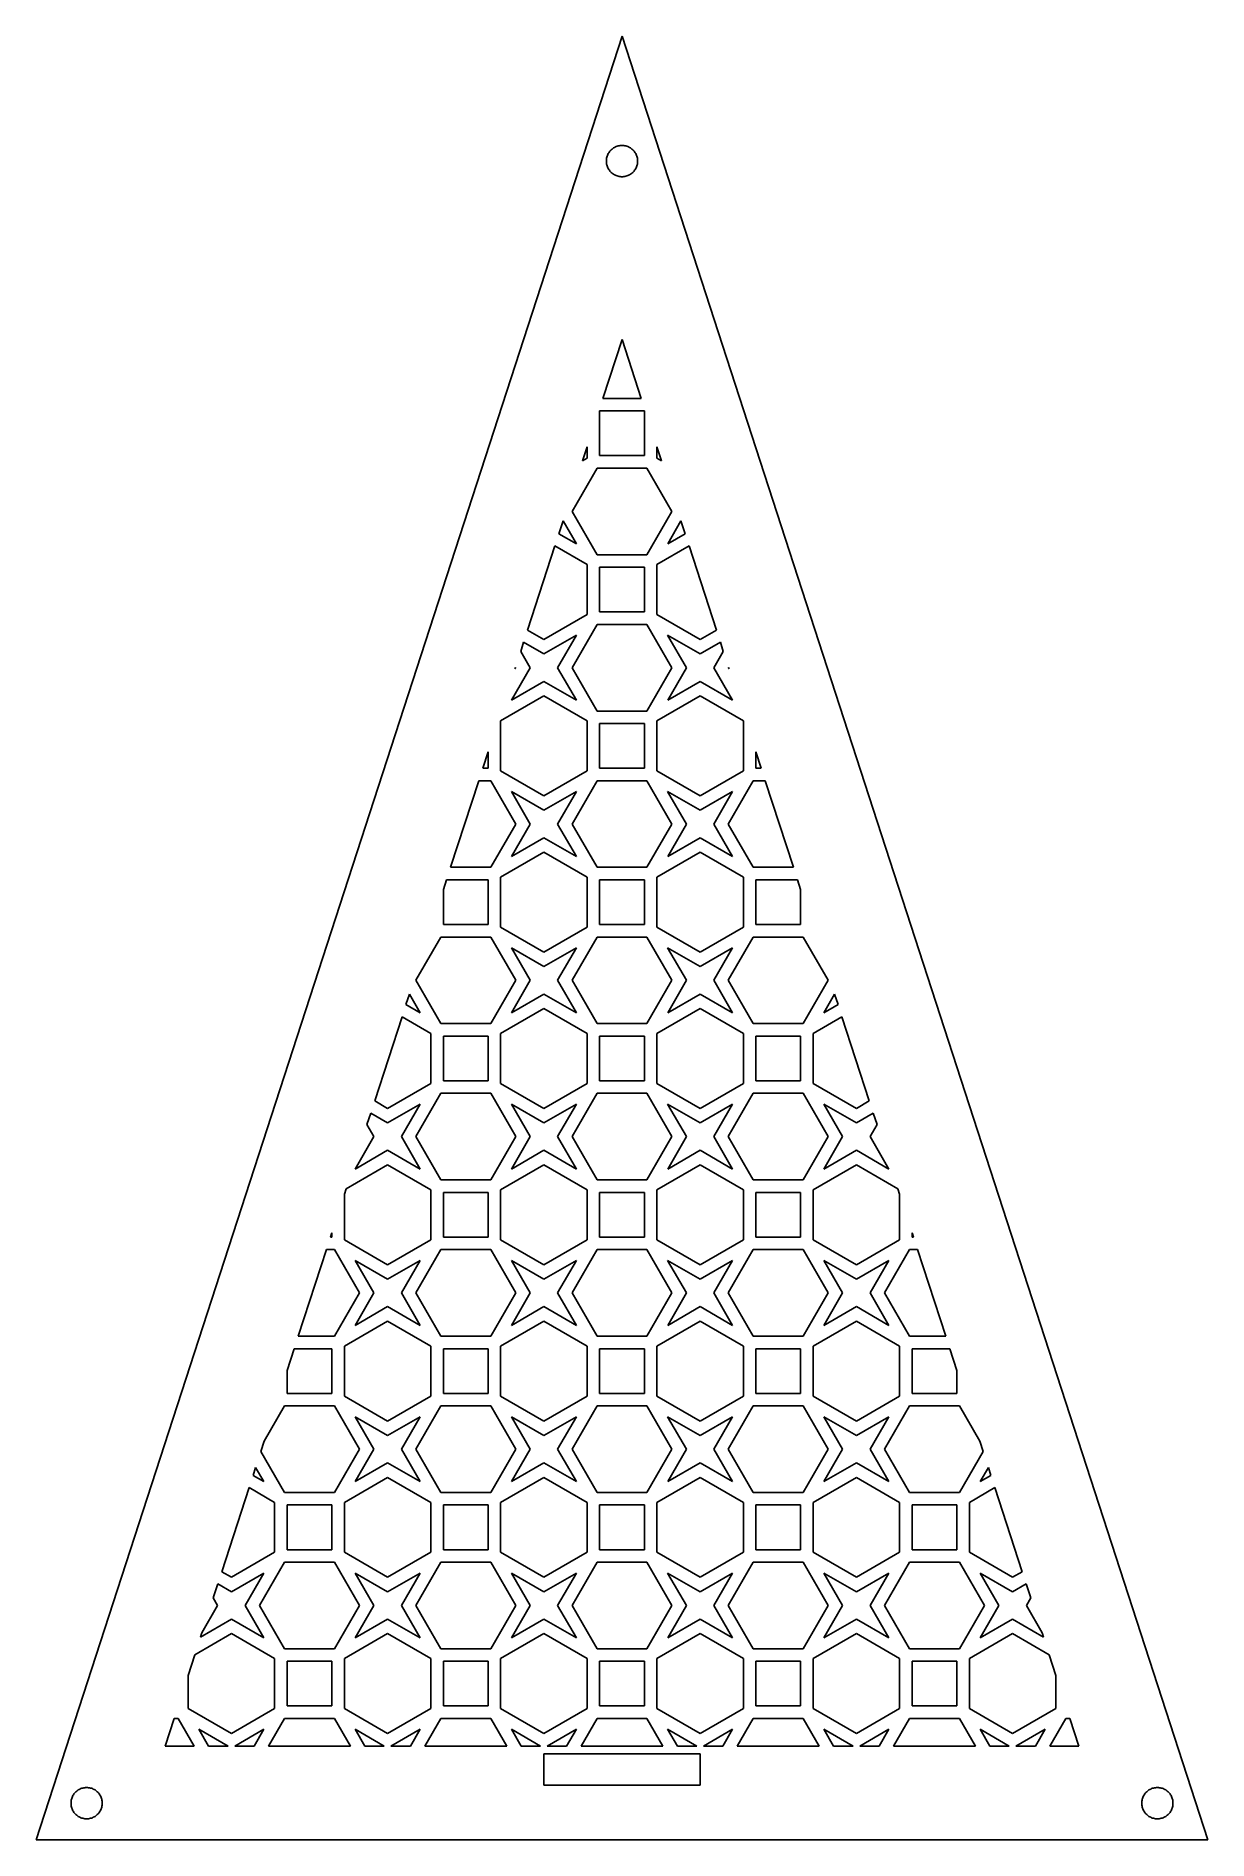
# Model space of a CAD drawing. Header units: metres. Extents: x -75 to 75, y 0 to 231.
import ezdxf

# ---------------------------------------------------------------- set-up
doc = ezdxf.new("R2010")
doc.units = ezdxf.units.M

msp = doc.modelspace()

# ---------------------------------------------------------------- linework, layer by layer
for p, q in [((0, 230.826), (-75, 0)), ((75, 0), (0, 230.826)), ((-2, 214.826), (-1.99605, 214.952)), ((-1.99605, 214.701), (-2, 214.826)), ((-1.99605, 214.952), (-1.98422, 215.077)), ((-1.98422, 214.576), (-1.99605, 214.701)), ((-1.98422, 215.077), (-1.96457, 215.201)), ((-1.96457, 215.201), (-1.93716, 215.324)), ((-1.93716, 215.324), (-1.9021, 215.444)), ((-1.9021, 215.444), (-1.85954, 215.562)), ((-1.85954, 215.562), (-1.80965, 215.678)), ((-1.80965, 215.678), (-1.75261, 215.79)), ((-1.75261, 215.79), (-1.68864, 215.898)), ((-1.68864, 215.898), (-1.61803, 216.002)), ((-1.61803, 216.002), (-1.54102, 216.101)), ((-1.54102, 216.101), (-1.45793, 216.195)), ((-1.45793, 216.195), (-1.36908, 216.284)), ((-1.36908, 216.284), (-1.27484, 216.367)), ((-1.27484, 216.367), (-1.17557, 216.444)), ((-1.17557, 216.444), (-1.07164, 216.515)), ((-1.07164, 216.515), (-0.9635, 216.579)), ((-0.9635, 216.579), (-0.85155, 216.636)), ((-0.85155, 216.636), (-0.73624, 216.686)), ((-0.73624, 216.686), (-0.61803, 216.728)), ((-0.61803, 216.728), (-0.49738, 216.763)), ((-0.49738, 216.763), (-0.37476, 216.791)), ((-0.37476, 216.791), (-0.25066, 216.81)), ((-0.25066, 216.81), (-0.12558, 216.822)), ((-0.12558, 216.822), (0, 216.826)), ((0, 216.826), (0.12558, 216.822)), ((0.12558, 216.822), (0.25066, 216.81)), ((0.25066, 216.81), (0.37476, 216.791)), ((0.37476, 216.791), (0.49738, 216.763)), ((0.49738, 216.763), (0.61803, 216.728)), ((0.61803, 216.728), (0.73624, 216.686)), ((0.73624, 216.686), (0.85155, 216.636)), ((0.85155, 216.636), (0.9635, 216.579)), ((0.9635, 216.579), (1.07164, 216.515)), ((1.07164, 216.515), (1.17557, 216.444)), ((1.17557, 216.444), (1.27484, 216.367)), ((1.27484, 216.367), (1.36908, 216.284)), ((1.36908, 216.284), (1.45793, 216.195)), ((1.45793, 216.195), (1.54102, 216.101)), ((1.54102, 216.101), (1.61803, 216.002)), ((1.61803, 216.002), (1.68864, 215.898)), ((1.68864, 215.898), (1.75261, 215.79)), ((1.75261, 215.79), (1.80965, 215.678)), ((1.80965, 215.678), (1.85954, 215.562)), ((1.85954, 215.562), (1.9021, 215.444)), ((1.9021, 215.444), (1.93716, 215.324)), ((1.93716, 215.324), (1.96457, 215.201)), ((1.96457, 215.201), (1.98422, 215.077)), ((1.98422, 215.077), (1.99605, 214.952)), ((1.99605, 214.701), (1.98422, 214.576)), ((1.99605, 214.952), (2, 214.826)), ((2, 214.826), (1.99605, 214.701)), ((-1.96457, 214.451), (-1.98422, 214.576)), ((-1.93716, 214.329), (-1.96457, 214.451)), ((-1.9021, 214.208), (-1.93716, 214.329)), ((-1.85954, 214.09), (-1.9021, 214.208)), ((-1.80965, 213.975), (-1.85954, 214.09)), ((-1.75261, 213.863), (-1.80965, 213.975)), ((-1.68864, 213.755), (-1.75261, 213.863)), ((-1.61803, 213.651), (-1.68864, 213.755)), ((-1.54102, 213.551), (-1.61803, 213.651)), ((-1.45793, 213.457), (-1.54102, 213.551)), ((-1.36908, 213.368), (-1.45793, 213.457)), ((-1.27484, 213.285), (-1.36908, 213.368)), ((-1.17557, 213.208), (-1.27484, 213.285)), ((-1.07164, 213.138), (-1.17557, 213.208)), ((-0.9635, 213.074), (-1.07164, 213.138)), ((-0.85155, 213.017), (-0.9635, 213.074)), ((-0.73624, 212.967), (-0.85155, 213.017)), ((-0.61803, 212.924), (-0.73624, 212.967)), ((-0.49738, 212.889), (-0.61803, 212.924)), ((-0.37476, 212.862), (-0.49738, 212.889)), ((-0.25066, 212.842), (-0.37476, 212.862)), ((-0.12558, 212.83), (-0.25066, 212.842)), ((0, 212.826), (-0.12558, 212.83)), ((0.12558, 212.83), (0, 212.826)), ((0.25066, 212.842), (0.12558, 212.83)), ((0.37476, 212.862), (0.25066, 212.842)), ((0.49738, 212.889), (0.37476, 212.862)), ((0.61803, 212.924), (0.49738, 212.889)), ((0.73624, 212.967), (0.61803, 212.924)), ((0.85155, 213.017), (0.73624, 212.967)), ((0.9635, 213.074), (0.85155, 213.017)), ((1.07164, 213.138), (0.9635, 213.074)), ((1.17557, 213.208), (1.07164, 213.138)), ((1.27484, 213.285), (1.17557, 213.208)), ((1.36908, 213.368), (1.27484, 213.285)), ((1.45793, 213.457), (1.36908, 213.368)), ((1.54102, 213.551), (1.45793, 213.457)), ((1.61803, 213.651), (1.54102, 213.551)), ((1.68864, 213.755), (1.61803, 213.651)), ((1.75261, 213.863), (1.68864, 213.755)), ((1.80965, 213.975), (1.75261, 213.863)), ((1.85954, 214.09), (1.80965, 213.975)), ((1.9021, 214.208), (1.85954, 214.09)), ((1.93716, 214.329), (1.9021, 214.208)), ((1.96457, 214.451), (1.93716, 214.329)), ((1.98422, 214.576), (1.96457, 214.451)), ((-2.44781, 184.46), (0, 191.993)), ((0, 191.993), (2.44781, 184.46)), ((-2.86011, 177.14), (-2.86011, 182.86)), ((-2.86011, 182.86), (2.86011, 182.86)), ((2.44781, 184.46), (-2.44781, 184.46)), ((2.86011, 182.86), (2.86011, 177.14)), ((-5.04593, 176.464), (-4.45984, 178.267)), ((-4.45984, 178.267), (-4.45984, 176.802)), ((4.45984, 176.802), (4.45984, 178.267)), ((4.45984, 178.267), (5.04593, 176.464)), ((-6.39648, 170), (-3.19794, 175.54)), ((-4.45984, 176.802), (-5.04593, 176.464)), ((-3.19794, 175.54), (3.19794, 175.54)), ((2.86011, 177.14), (-2.86011, 177.14)), ((3.19794, 175.54), (6.39648, 170)), ((5.04593, 176.464), (4.45984, 176.802)), ((-8.07733, 167.134), (-7.54147, 168.783)), ((-7.54147, 168.783), (-5.84534, 165.845)), ((-3.19794, 164.46), (-6.39648, 170)), ((6.39648, 170), (3.19794, 164.46)), ((5.84595, 165.846), (7.54152, 168.783)), ((7.54152, 168.783), (8.07735, 167.134)), ((-5.84534, 165.845), (-8.07733, 167.134)), ((8.07735, 167.134), (5.84595, 165.846)), ((-12.0829, 154.806), (-8.58281, 165.578)), ((-8.58281, 165.578), (-4.45984, 163.198)), ((3.19794, 164.46), (-3.19794, 164.46)), ((4.45984, 163.198), (8.58281, 165.578)), ((8.58281, 165.578), (12.0829, 154.806)), ((-4.45984, 163.198), (-4.45984, 156.802)), ((-2.86011, 157.14), (-2.86011, 162.86)), ((-2.86011, 162.86), (2.86011, 162.86)), ((2.86011, 162.86), (2.86011, 157.14)), ((4.45984, 156.802), (4.45984, 163.198)), ((2.86011, 157.14), (-2.86011, 157.14)), ((-10, 153.604), (-12.0829, 154.806)), ((-4.45984, 156.802), (-10, 153.604)), ((-6.39648, 150), (-3.19794, 155.54)), ((-3.19794, 155.54), (3.19794, 155.54)), ((3.19794, 155.54), (6.39648, 150)), ((10, 153.604), (4.45984, 156.802)), ((12.0829, 154.806), (10, 153.604)), ((-12.9644, 152.093), (-12.5884, 153.25)), ((-12.5884, 153.25), (-10, 151.756)), ((-10, 151.756), (-5.84534, 154.155)), ((-5.84534, 154.155), (-8.24402, 150)), ((8.24402, 150), (5.84534, 154.155)), ((5.84534, 154.155), (10, 151.756)), ((10, 151.756), (12.5884, 153.25)), ((12.5884, 153.25), (12.9644, 152.093)), ((-13.6973, 149.838), (-13.6297, 150.045)), ((-13.6297, 150.045), (-13.6035, 150)), ((-11.756, 150), (-12.9644, 152.093)), ((12.9644, 152.093), (11.756, 150)), ((13.6035, 150), (13.6297, 150.045)), ((13.6297, 150.045), (13.6973, 149.838)), ((-14.1541, 145.846), (-11.756, 150)), ((-10, 148.244), (-14.1541, 145.846)), ((-13.6035, 150), (-13.6973, 149.838)), ((-5.84534, 145.845), (-10, 148.244)), ((-8.24402, 150), (-5.84534, 145.845)), ((-3.19794, 144.46), (-6.39648, 150)), ((6.39648, 150), (3.19794, 144.46)), ((5.84595, 145.846), (8.24402, 150)), ((10, 148.244), (5.84595, 145.846)), ((14.1547, 145.845), (10, 148.244)), ((11.756, 150), (14.1547, 145.845)), ((13.6973, 149.838), (13.6035, 150)), ((-15.5402, 143.198), (-10, 146.396)), ((-10, 146.396), (-4.45984, 143.198)), ((4.45984, 143.198), (10, 146.396)), ((10, 146.396), (15.5402, 143.198)), ((-15.5402, 136.802), (-15.5402, 143.198)), ((-4.45984, 143.198), (-4.45984, 136.802)), ((3.19794, 144.46), (-3.19794, 144.46)), ((4.45984, 136.802), (4.45984, 143.198)), ((15.5402, 143.198), (15.5402, 136.802)), ((-2.86011, 137.14), (-2.86011, 142.86)), ((-2.86011, 142.86), (2.86011, 142.86)), ((2.86011, 142.86), (2.86011, 137.14)), ((-17.823, 137.14), (-17.1399, 139.242)), ((-17.1399, 139.242), (-17.1399, 137.14)), ((17.1399, 137.14), (17.1399, 139.242)), ((17.1399, 139.242), (17.823, 137.14)), ((-17.1399, 137.14), (-17.823, 137.14)), ((-10, 133.604), (-15.5402, 136.802)), ((-4.45984, 136.802), (-10, 133.604)), ((2.86011, 137.14), (-2.86011, 137.14)), ((10, 133.604), (4.45984, 136.802)), ((15.5402, 136.802), (10, 133.604)), ((17.823, 137.14), (17.1399, 137.14)), ((-21.943, 124.46), (-18.3428, 135.54)), ((-18.3428, 135.54), (-16.8021, 135.54)), ((-16.8021, 135.54), (-13.6035, 130)), ((-11.756, 130), (-14.1547, 134.155)), ((-14.1547, 134.155), (-10, 131.756)), ((-10, 131.756), (-5.84534, 134.155)), ((-5.84534, 134.155), (-8.24402, 130)), ((-6.39648, 130), (-3.19794, 135.54)), ((-3.19794, 135.54), (3.19794, 135.54)), ((3.19794, 135.54), (6.39648, 130)), ((8.24402, 130), (5.84534, 134.155)), ((5.84534, 134.155), (10, 131.756)), ((10, 131.756), (14.1547, 134.155)), ((14.1547, 134.155), (11.756, 130)), ((13.6035, 130), (16.8021, 135.54)), ((16.8021, 135.54), (18.3428, 135.54)), ((18.3428, 135.54), (21.943, 124.46)), ((-13.6035, 130), (-16.8021, 124.46)), ((-14.1541, 125.846), (-11.756, 130)), ((-8.24402, 130), (-5.84534, 125.845)), ((-3.19794, 124.46), (-6.39648, 130)), ((6.39648, 130), (3.19794, 124.46)), ((5.84595, 125.846), (8.24402, 130)), ((11.756, 130), (14.1547, 125.845)), ((16.8021, 124.46), (13.6035, 130)), ((-10, 128.244), (-14.1541, 125.846)), ((-5.84534, 125.845), (-10, 128.244)), ((10, 128.244), (5.84595, 125.846)), ((14.1547, 125.845), (10, 128.244)), ((-15.5402, 123.198), (-10, 126.396)), ((-10, 126.396), (-4.45984, 123.198)), ((4.45984, 123.198), (10, 126.396)), ((10, 126.396), (15.5402, 123.198)), ((-22.8601, 121.637), (-22.4628, 122.86)), ((-22.4628, 122.86), (-17.1399, 122.86)), ((-16.8021, 124.46), (-21.943, 124.46)), ((-17.1399, 122.86), (-17.1399, 117.14)), ((-15.5402, 116.802), (-15.5402, 123.198)), ((-4.45984, 123.198), (-4.45984, 116.802)), ((3.19794, 124.46), (-3.19794, 124.46)), ((-2.86011, 117.14), (-2.86011, 122.86)), ((-2.86011, 122.86), (2.86011, 122.86)), ((2.86011, 122.86), (2.86011, 117.14)), ((4.45984, 116.802), (4.45984, 123.198)), ((15.5402, 123.198), (15.5402, 116.802)), ((21.943, 124.46), (16.8021, 124.46)), ((17.1399, 117.14), (17.1399, 122.86)), ((17.1399, 122.86), (22.4628, 122.86)), ((22.4628, 122.86), (22.8601, 121.637)), ((-22.8601, 117.14), (-22.8601, 121.637)), ((22.8601, 121.637), (22.8601, 117.14)), ((-26.3965, 110), (-23.1979, 115.54)), ((-23.1979, 115.54), (-16.8021, 115.54)), ((-17.1399, 117.14), (-22.8601, 117.14)), ((-16.8021, 115.54), (-13.6035, 110)), ((-10, 113.604), (-15.5402, 116.802)), ((-4.45984, 116.802), (-10, 113.604)), ((-6.39648, 110), (-3.19794, 115.54)), ((-3.19794, 115.54), (3.19794, 115.54)), ((2.86011, 117.14), (-2.86011, 117.14)), ((3.19794, 115.54), (6.39648, 110)), ((10, 113.604), (4.45984, 116.802)), ((15.5402, 116.802), (10, 113.604)), ((13.6035, 110), (16.8021, 115.54)), ((16.8021, 115.54), (23.1979, 115.54)), ((22.8601, 117.14), (17.1399, 117.14)), ((23.1979, 115.54), (26.3965, 110)), ((-11.756, 110), (-14.1547, 114.155)), ((-14.1547, 114.155), (-10, 111.756)), ((-10, 111.756), (-5.84534, 114.155)), ((-5.84534, 114.155), (-8.24402, 110)), ((8.24402, 110), (5.84534, 114.155)), ((5.84534, 114.155), (10, 111.756)), ((10, 111.756), (14.1547, 114.155)), ((14.1547, 114.155), (11.756, 110)), ((-23.1979, 104.46), (-26.3965, 110)), ((-13.6035, 110), (-16.8021, 104.46)), ((-14.1541, 105.846), (-11.756, 110)), ((-8.24402, 110), (-5.84534, 105.845)), ((-3.19794, 104.46), (-6.39648, 110)), ((6.39648, 110), (3.19794, 104.46)), ((5.84595, 105.846), (8.24402, 110)), ((11.756, 110), (14.1547, 105.845)), ((16.8021, 104.46), (13.6035, 110)), ((26.3965, 110), (23.1979, 104.46)), ((-27.6523, 106.889), (-27.2185, 108.224)), ((-25.8453, 105.845), (-27.6523, 106.889)), ((-27.2185, 108.224), (-25.8453, 105.845)), ((-15.5402, 103.198), (-10, 106.396)), ((-10, 108.244), (-14.1541, 105.846)), ((-5.84534, 105.845), (-10, 108.244)), ((-10, 106.396), (-4.45984, 103.198)), ((4.45984, 103.198), (10, 106.396)), ((10, 108.244), (5.84595, 105.846)), ((14.1547, 105.845), (10, 108.244)), ((10, 106.396), (15.5402, 103.198)), ((25.8459, 105.846), (27.2185, 108.223)), ((27.6523, 106.889), (25.8459, 105.846)), ((27.2185, 108.223), (27.6523, 106.889)), ((-31.6578, 94.5607), (-28.1577, 105.333)), ((-28.1577, 105.333), (-24.4598, 103.198)), ((-16.8021, 104.46), (-23.1979, 104.46)), ((3.19794, 104.46), (-3.19794, 104.46)), ((23.1979, 104.46), (16.8021, 104.46)), ((24.4598, 103.198), (28.1577, 105.333)), ((28.1577, 105.333), (31.6578, 94.5607)), ((-24.4598, 103.198), (-24.4598, 96.8021)), ((-22.8601, 97.1399), (-22.8601, 102.86)), ((-22.8601, 102.86), (-17.1399, 102.86)), ((-17.1399, 102.86), (-17.1399, 97.1399)), ((-15.5402, 96.8021), (-15.5402, 103.198)), ((-4.45984, 103.198), (-4.45984, 96.8021)), ((-2.86011, 97.1399), (-2.86011, 102.86)), ((-2.86011, 102.86), (2.86011, 102.86)), ((2.86011, 102.86), (2.86011, 97.1399)), ((4.45984, 96.8021), (4.45984, 103.198)), ((15.5402, 103.198), (15.5402, 96.8021)), ((17.1399, 97.1399), (17.1399, 102.86)), ((17.1399, 102.86), (22.8601, 102.86)), ((22.8601, 102.86), (22.8601, 97.1399)), ((24.4598, 96.8021), (24.4598, 103.198)), ((-17.1399, 97.1399), (-22.8601, 97.1399)), ((2.86011, 97.1399), (-2.86011, 97.1399)), ((22.8601, 97.1399), (17.1399, 97.1399)), ((-24.4598, 96.8021), (-30, 93.6035)), ((-26.3965, 90), (-23.1979, 95.5402)), ((-23.1979, 95.5402), (-16.8021, 95.5402)), ((-16.8021, 95.5402), (-13.6035, 90)), ((-10, 93.6035), (-15.5402, 96.8021)), ((-4.45984, 96.8021), (-10, 93.6035)), ((-6.39648, 90), (-3.19794, 95.5402)), ((-3.19794, 95.5402), (3.19794, 95.5402)), ((3.19794, 95.5402), (6.39648, 90)), ((10, 93.6035), (4.45984, 96.8021)), ((15.5402, 96.8021), (10, 93.6035)), ((13.6035, 90), (16.8021, 95.5402)), ((16.8021, 95.5402), (23.1979, 95.5402)), ((23.1979, 95.5402), (26.3965, 90)), ((30, 93.6035), (24.4598, 96.8021)), ((-32.6414, 91.5336), (-32.1633, 93.005)), ((-32.1633, 93.005), (-30, 91.756)), ((-30, 93.6035), (-31.6578, 94.5607)), ((-30, 91.756), (-25.8453, 94.1547)), ((-25.8453, 94.1547), (-28.244, 90)), ((-11.756, 90), (-14.1547, 94.1547)), ((-14.1547, 94.1547), (-10, 91.756)), ((-10, 91.756), (-5.84534, 94.1547)), ((-5.84534, 94.1547), (-8.24402, 90)), ((8.24402, 90), (5.84534, 94.1547)), ((5.84534, 94.1547), (10, 91.756)), ((10, 91.756), (14.1547, 94.1547)), ((14.1547, 94.1547), (11.756, 90)), ((28.244, 90), (25.8453, 94.1547)), ((25.8453, 94.1547), (30, 91.756)), ((31.6578, 94.5607), (30, 93.6035)), ((30, 91.756), (32.1633, 93.005)), ((32.1633, 93.005), (32.6414, 91.5336)), ((-31.756, 90), (-32.6414, 91.5336)), ((32.6414, 91.5336), (31.756, 90)), ((-34.1547, 85.8453), (-31.756, 90)), ((-30, 88.244), (-34.1547, 85.8453)), ((-25.8453, 85.8453), (-30, 88.244)), ((-28.244, 90), (-25.8453, 85.8453)), ((-23.1979, 84.4598), (-26.3965, 90)), ((-13.6035, 90), (-16.8021, 84.4598)), ((-14.1541, 85.8456), (-11.756, 90)), ((-10, 88.244), (-14.1541, 85.8456)), ((-5.84534, 85.8453), (-10, 88.244)), ((-8.24402, 90), (-5.84534, 85.8453)), ((-3.19794, 84.4598), (-6.39648, 90)), ((6.39648, 90), (3.19794, 84.4598)), ((5.84595, 85.8456), (8.24402, 90)), ((10, 88.244), (5.84595, 85.8456)), ((14.1547, 85.8453), (10, 88.244)), ((11.756, 90), (14.1547, 85.8453)), ((16.8021, 84.4598), (13.6035, 90)), ((26.3965, 90), (23.1979, 84.4598)), ((25.8459, 85.8456), (28.244, 90)), ((30, 88.244), (25.8459, 85.8456)), ((34.1547, 85.8453), (30, 88.244)), ((31.756, 90), (34.1547, 85.8453)), ((-35.3058, 83.3332), (-30, 86.3965)), ((-30, 86.3965), (-24.4598, 83.1979)), ((-15.5402, 83.1979), (-10, 86.3965)), ((-10, 86.3965), (-4.45984, 83.1979)), ((4.45984, 83.1979), (10, 86.3965)), ((10, 86.3965), (15.5402, 83.1979)), ((24.4598, 83.1979), (30, 86.3965)), ((30, 86.3965), (35.3058, 83.3332)), ((-35.5402, 82.6121), (-35.3058, 83.3332)), ((-24.4598, 83.1979), (-24.4598, 76.8021)), ((-16.8021, 84.4598), (-23.1979, 84.4598)), ((-15.5402, 76.8021), (-15.5402, 83.1979)), ((-4.45984, 83.1979), (-4.45984, 76.8021)), ((3.19794, 84.4598), (-3.19794, 84.4598)), ((4.45984, 76.8021), (4.45984, 83.1979)), ((15.5402, 83.1979), (15.5402, 76.8021)), ((23.1979, 84.4598), (16.8021, 84.4598)), ((24.4598, 76.8021), (24.4598, 83.1979)), ((35.3058, 83.3332), (35.5402, 82.6121)), ((-35.5402, 76.8021), (-35.5402, 82.6121)), ((-22.8601, 77.1399), (-22.8601, 82.8601)), ((-22.8601, 82.8601), (-17.1399, 82.8601)), ((-17.1399, 82.8601), (-17.1399, 77.1399)), ((-2.86011, 77.1399), (-2.86011, 82.8601)), ((-2.86011, 82.8601), (2.86011, 82.8601)), ((2.86011, 82.8601), (2.86011, 77.1399)), ((17.1399, 77.1399), (17.1399, 82.8601)), ((17.1399, 82.8601), (22.8601, 82.8601)), ((22.8601, 82.8601), (22.8601, 77.1399)), ((35.5402, 82.6121), (35.5402, 76.8021)), ((-37.3182, 77.1399), (-37.1399, 77.6886)), ((-37.1399, 77.1399), (-37.3182, 77.1399)), ((-37.1399, 77.6886), (-37.1399, 77.1399)), ((-30, 73.6035), (-35.5402, 76.8021)), ((-24.4598, 76.8021), (-30, 73.6035)), ((-17.1399, 77.1399), (-22.8601, 77.1399)), ((-10, 73.6035), (-15.5402, 76.8021)), ((-4.45984, 76.8021), (-10, 73.6035)), ((2.86011, 77.1399), (-2.86011, 77.1399)), ((10, 73.6035), (4.45984, 76.8021)), ((15.5402, 76.8021), (10, 73.6035)), ((22.8601, 77.1399), (17.1399, 77.1399)), ((30, 73.6035), (24.4598, 76.8021)), ((35.5402, 76.8021), (30, 73.6035)), ((37.1399, 77.1399), (37.1399, 77.6886)), ((37.1399, 77.6886), (37.3182, 77.1399)), ((37.3182, 77.1399), (37.1399, 77.1399)), ((-41.4382, 64.4598), (-37.838, 75.5402)), ((-37.838, 75.5402), (-36.8021, 75.5402)), ((-36.8021, 75.5402), (-33.6035, 70)), ((-31.756, 70), (-34.1547, 74.1547)), ((-34.1547, 74.1547), (-30, 71.756)), ((-30, 71.756), (-25.8453, 74.1547)), ((-25.8453, 74.1547), (-28.244, 70)), ((-26.3965, 70), (-23.1979, 75.5402)), ((-23.1979, 75.5402), (-16.8021, 75.5402)), ((-16.8021, 75.5402), (-13.6035, 70)), ((-11.756, 70), (-14.1547, 74.1547)), ((-14.1547, 74.1547), (-10, 71.756)), ((-10, 71.756), (-5.84534, 74.1547)), ((-5.84534, 74.1547), (-8.24402, 70)), ((-6.39648, 70), (-3.19794, 75.5402)), ((-3.19794, 75.5402), (3.19794, 75.5402)), ((3.19794, 75.5402), (6.39648, 70)), ((8.24402, 70), (5.84534, 74.1547)), ((5.84534, 74.1547), (10, 71.756)), ((10, 71.756), (14.1547, 74.1547)), ((14.1547, 74.1547), (11.756, 70)), ((13.6035, 70), (16.8021, 75.5402)), ((16.8021, 75.5402), (23.1979, 75.5402)), ((23.1979, 75.5402), (26.3965, 70)), ((28.244, 70), (25.8453, 74.1547)), ((25.8453, 74.1547), (30, 71.756)), ((30, 71.756), (34.1547, 74.1547)), ((34.1547, 74.1547), (31.756, 70)), ((33.6035, 70), (36.8021, 75.5402)), ((36.8021, 75.5402), (37.838, 75.5402)), ((37.838, 75.5402), (41.4382, 64.4598)), ((-33.6035, 70), (-36.8021, 64.4598)), ((-34.1547, 65.8453), (-31.756, 70)), ((-28.244, 70), (-25.8453, 65.8453)), ((-23.1979, 64.4598), (-26.3965, 70)), ((-13.6035, 70), (-16.8021, 64.4598)), ((-14.1541, 65.8456), (-11.756, 70)), ((-8.24402, 70), (-5.84534, 65.8453)), ((-3.19794, 64.4598), (-6.39648, 70)), ((6.39648, 70), (3.19794, 64.4598)), ((5.84595, 65.8456), (8.24402, 70)), ((11.756, 70), (14.1547, 65.8453)), ((16.8021, 64.4598), (13.6035, 70)), ((26.3965, 70), (23.1979, 64.4598)), ((25.8459, 65.8456), (28.244, 70)), ((31.756, 70), (34.1547, 65.8453)), ((36.8021, 64.4598), (33.6035, 70)), ((-30, 68.244), (-34.1547, 65.8453)), ((-25.8453, 65.8453), (-30, 68.244)), ((-10, 68.244), (-14.1541, 65.8456)), ((-5.84534, 65.8453), (-10, 68.244)), ((10, 68.244), (5.84595, 65.8456)), ((14.1547, 65.8453), (10, 68.244)), ((30, 68.244), (25.8459, 65.8456)), ((34.1547, 65.8453), (30, 68.244)), ((-35.5402, 63.1979), (-30, 66.3965)), ((-30, 66.3965), (-24.4598, 63.1979)), ((-15.5402, 63.1979), (-10, 66.3965)), ((-10, 66.3965), (-4.45984, 63.1979)), ((4.45984, 63.1979), (10, 66.3965)), ((10, 66.3965), (15.5402, 63.1979)), ((24.4598, 63.1979), (30, 66.3965)), ((30, 66.3965), (35.5402, 63.1979)), ((-42.8601, 60.0836), (-41.958, 62.8601)), ((-41.958, 62.8601), (-37.1399, 62.8601)), ((-36.8021, 64.4598), (-41.4382, 64.4598)), ((-37.1399, 62.8601), (-37.1399, 57.1399)), ((-35.5402, 56.8021), (-35.5402, 63.1979)), ((-24.4598, 63.1979), (-24.4598, 56.8021)), ((-16.8021, 64.4598), (-23.1979, 64.4598)), ((-22.8601, 57.1399), (-22.8601, 62.8601)), ((-22.8601, 62.8601), (-17.1399, 62.8601)), ((-17.1399, 62.8601), (-17.1399, 57.1399)), ((-15.5402, 56.8021), (-15.5402, 63.1979)), ((-4.45984, 63.1979), (-4.45984, 56.8021)), ((3.19794, 64.4598), (-3.19794, 64.4598)), ((-2.86011, 57.1399), (-2.86011, 62.8601)), ((-2.86011, 62.8601), (2.86011, 62.8601)), ((2.86011, 62.8601), (2.86011, 57.1399)), ((4.45984, 56.8021), (4.45984, 63.1979)), ((15.5402, 63.1979), (15.5402, 56.8021)), ((23.1979, 64.4598), (16.8021, 64.4598)), ((17.1399, 57.1399), (17.1399, 62.8601)), ((17.1399, 62.8601), (22.8601, 62.8601)), ((22.8601, 62.8601), (22.8601, 57.1399)), ((24.4598, 56.8021), (24.4598, 63.1979)), ((35.5402, 63.1979), (35.5402, 56.8021)), ((41.4382, 64.4598), (36.8021, 64.4598)), ((37.1399, 57.1399), (37.1399, 62.8601)), ((37.1399, 62.8601), (41.958, 62.8601)), ((41.958, 62.8601), (42.8601, 60.0836)), ((-42.8601, 57.1399), (-42.8601, 60.0836)), ((42.8601, 60.0836), (42.8601, 57.1399)), ((-45.8018, 51.0301), (-43.1979, 55.5402)), ((-43.1979, 55.5402), (-36.8021, 55.5402)), ((-37.1399, 57.1399), (-42.8601, 57.1399)), ((-36.8021, 55.5402), (-33.6035, 50)), ((-30, 53.6035), (-35.5402, 56.8021)), ((-24.4598, 56.8021), (-30, 53.6035)), ((-26.3965, 50), (-23.1979, 55.5402)), ((-23.1979, 55.5402), (-16.8021, 55.5402)), ((-17.1399, 57.1399), (-22.8601, 57.1399)), ((-16.8021, 55.5402), (-13.6035, 50)), ((-10, 53.6035), (-15.5402, 56.8021)), ((-4.45984, 56.8021), (-10, 53.6035)), ((-6.39648, 50), (-3.19794, 55.5402)), ((-3.19794, 55.5402), (3.19794, 55.5402)), ((2.86011, 57.1399), (-2.86011, 57.1399)), ((3.19794, 55.5402), (6.39648, 50)), ((10, 53.6035), (4.45984, 56.8021)), ((15.5402, 56.8021), (10, 53.6035)), ((13.6035, 50), (16.8021, 55.5402)), ((16.8021, 55.5402), (23.1979, 55.5402)), ((22.8601, 57.1399), (17.1399, 57.1399)), ((23.1979, 55.5402), (26.3965, 50)), ((30, 53.6035), (24.4598, 56.8021)), ((35.5402, 56.8021), (30, 53.6035)), ((33.6035, 50), (36.8021, 55.5402)), ((36.8021, 55.5402), (43.1979, 55.5402)), ((42.8601, 57.1399), (37.1399, 57.1399)), ((43.1979, 55.5402), (45.8018, 51.0301)), ((-31.756, 50), (-34.1547, 54.1547)), ((-34.1547, 54.1547), (-30, 51.756)), ((-30, 51.756), (-25.8453, 54.1547)), ((-25.8453, 54.1547), (-28.244, 50)), ((-11.756, 50), (-14.1547, 54.1547)), ((-14.1547, 54.1547), (-10, 51.756)), ((-10, 51.756), (-5.84534, 54.1547)), ((-5.84534, 54.1547), (-8.24402, 50)), ((8.24402, 50), (5.84534, 54.1547)), ((5.84534, 54.1547), (10, 51.756)), ((10, 51.756), (14.1547, 54.1547)), ((14.1547, 54.1547), (11.756, 50)), ((28.244, 50), (25.8453, 54.1547)), ((25.8453, 54.1547), (30, 51.756)), ((30, 51.756), (34.1547, 54.1547)), ((34.1547, 54.1547), (31.756, 50)), ((-46.2301, 49.7118), (-45.8018, 51.0301)), ((45.8018, 51.0301), (46.2301, 49.7118)), ((-43.1979, 44.4598), (-46.2301, 49.7118)), ((-33.6035, 50), (-36.8021, 44.4598)), ((-34.1547, 45.8453), (-31.756, 50)), ((-28.244, 50), (-25.8453, 45.8453)), ((-23.1979, 44.4598), (-26.3965, 50)), ((-13.6035, 50), (-16.8021, 44.4598)), ((-14.1541, 45.8456), (-11.756, 50)), ((-8.24402, 50), (-5.84534, 45.8453)), ((-3.19794, 44.4598), (-6.39648, 50)), ((6.39648, 50), (3.19794, 44.4598)), ((5.84595, 45.8456), (8.24402, 50)), ((11.756, 50), (14.1547, 45.8453)), ((16.8021, 44.4598), (13.6035, 50)), ((26.3965, 50), (23.1979, 44.4598)), ((25.8459, 45.8456), (28.244, 50)), ((31.756, 50), (34.1547, 45.8453)), ((36.8021, 44.4598), (33.6035, 50)), ((46.2301, 49.7118), (43.1979, 44.4598)), ((-47.2272, 46.6431), (-46.8954, 47.6642)), ((-45.8453, 45.8453), (-47.2272, 46.6431)), ((-46.8954, 47.6642), (-45.8453, 45.8453)), ((-35.5402, 43.1979), (-30, 46.3965)), ((-30, 48.244), (-34.1547, 45.8453)), ((-25.8453, 45.8453), (-30, 48.244)), ((-30, 46.3965), (-24.4598, 43.1979)), ((-15.5402, 43.1979), (-10, 46.3965)), ((-10, 48.244), (-14.1541, 45.8456)), ((-5.84534, 45.8453), (-10, 48.244)), ((-10, 46.3965), (-4.45984, 43.1979)), ((4.45984, 43.1979), (10, 46.3965)), ((10, 48.244), (5.84595, 45.8456)), ((14.1547, 45.8453), (10, 48.244)), ((10, 46.3965), (15.5402, 43.1979)), ((24.4598, 43.1979), (30, 46.3965)), ((30, 48.244), (25.8459, 45.8456)), ((34.1547, 45.8453), (30, 48.244)), ((30, 46.3965), (35.5402, 43.1979)), ((45.8453, 45.8453), (46.8954, 47.6642)), ((47.2272, 46.6431), (45.8453, 45.8453)), ((46.8954, 47.6642), (47.2272, 46.6431)), ((-51.2328, 34.3152), (-47.7327, 45.0874)), ((-47.7327, 45.0874), (-44.4598, 43.1979)), ((-36.8021, 44.4598), (-43.1979, 44.4598)), ((-16.8021, 44.4598), (-23.1979, 44.4598)), ((3.19794, 44.4598), (-3.19794, 44.4598)), ((23.1979, 44.4598), (16.8021, 44.4598)), ((43.1979, 44.4598), (36.8021, 44.4598)), ((44.4598, 43.1979), (47.7327, 45.0874)), ((47.7327, 45.0874), (51.2328, 34.3152)), ((-44.4598, 43.1979), (-44.4598, 36.8021)), ((-42.8601, 37.1399), (-42.8601, 42.8601)), ((-42.8601, 42.8601), (-37.1399, 42.8601)), ((-37.1399, 42.8601), (-37.1399, 37.1399)), ((-35.5402, 36.8021), (-35.5402, 43.1979)), ((-24.4598, 43.1979), (-24.4598, 36.8021)), ((-22.8601, 37.1399), (-22.8601, 42.8601)), ((-22.8601, 42.8601), (-17.1399, 42.8601)), ((-17.1399, 42.8601), (-17.1399, 37.1399)), ((-15.5402, 36.8021), (-15.5402, 43.1979)), ((-4.45984, 43.1979), (-4.45984, 36.8021)), ((-2.86011, 37.1399), (-2.86011, 42.8601)), ((-2.86011, 42.8601), (2.86011, 42.8601)), ((2.86011, 42.8601), (2.86011, 37.1399)), ((4.45984, 36.8021), (4.45984, 43.1979)), ((15.5402, 43.1979), (15.5402, 36.8021)), ((17.1399, 37.1399), (17.1399, 42.8601)), ((17.1399, 42.8601), (22.8601, 42.8601)), ((22.8601, 42.8601), (22.8601, 37.1399)), ((24.4598, 36.8021), (24.4598, 43.1979)), ((35.5402, 43.1979), (35.5402, 36.8021)), ((37.1399, 37.1399), (37.1399, 42.8601)), ((37.1399, 42.8601), (42.8601, 42.8601)), ((42.8601, 42.8601), (42.8601, 37.1399)), ((44.4598, 36.8021), (44.4598, 43.1979)), ((-37.1399, 37.1399), (-42.8601, 37.1399)), ((-17.1399, 37.1399), (-22.8601, 37.1399)), ((2.86011, 37.1399), (-2.86011, 37.1399)), ((22.8601, 37.1399), (17.1399, 37.1399)), ((42.8601, 37.1399), (37.1399, 37.1399)), ((-44.4598, 36.8021), (-50, 33.6035)), ((-46.3965, 30), (-43.1979, 35.5402)), ((-43.1979, 35.5402), (-36.8021, 35.5402)), ((-36.8021, 35.5402), (-33.6035, 30)), ((-30, 33.6035), (-35.5402, 36.8021)), ((-24.4598, 36.8021), (-30, 33.6035)), ((-26.3965, 30), (-23.1979, 35.5402)), ((-23.1979, 35.5402), (-16.8021, 35.5402)), ((-16.8021, 35.5402), (-13.6035, 30)), ((-10, 33.6035), (-15.5402, 36.8021)), ((-4.45984, 36.8021), (-10, 33.6035)), ((-6.39648, 30), (-3.19794, 35.5402)), ((-3.19794, 35.5402), (3.19794, 35.5402)), ((3.19794, 35.5402), (6.39648, 30)), ((10, 33.6035), (4.45984, 36.8021)), ((15.5402, 36.8021), (10, 33.6035)), ((13.6035, 30), (16.8021, 35.5402)), ((16.8021, 35.5402), (23.1979, 35.5402)), ((23.1979, 35.5402), (26.3965, 30)), ((30, 33.6035), (24.4598, 36.8021)), ((35.5402, 36.8021), (30, 33.6035)), ((33.6035, 30), (36.8021, 35.5402)), ((36.8021, 35.5402), (43.1979, 35.5402)), ((43.1979, 35.5402), (46.3965, 30)), ((50, 33.6035), (44.4598, 36.8021)), ((-52.3184, 30.9741), (-51.7382, 32.7595)), ((-51.7382, 32.7595), (-50, 31.756)), ((-50, 33.6035), (-51.2328, 34.3152)), ((-50, 31.756), (-45.8453, 34.1547)), ((-45.8453, 34.1547), (-48.244, 30)), ((-31.756, 30), (-34.1547, 34.1547)), ((-34.1547, 34.1547), (-30, 31.756)), ((-30, 31.756), (-25.8453, 34.1547)), ((-25.8453, 34.1547), (-28.244, 30)), ((-11.756, 30), (-14.1547, 34.1547)), ((-14.1547, 34.1547), (-10, 31.756)), ((-10, 31.756), (-5.84534, 34.1547)), ((-5.84534, 34.1547), (-8.24402, 30)), ((8.24402, 30), (5.84534, 34.1547)), ((5.84534, 34.1547), (10, 31.756)), ((10, 31.756), (14.1547, 34.1547)), ((14.1547, 34.1547), (11.756, 30)), ((28.244, 30), (25.8453, 34.1547)), ((25.8453, 34.1547), (30, 31.756)), ((30, 31.756), (34.1547, 34.1547)), ((34.1547, 34.1547), (31.756, 30)), ((48.244, 30), (45.8453, 34.1547)), ((45.8453, 34.1547), (50, 31.756)), ((51.2328, 34.3152), (50, 33.6035)), ((50, 31.756), (51.7382, 32.7595)), ((51.7382, 32.7595), (52.3184, 30.9741)), ((-51.756, 30), (-52.3184, 30.9741)), ((52.3184, 30.9741), (51.756, 30)), ((-50, 28.244), (-53.9456, 25.966)), ((-53.7666, 26.5168), (-51.756, 30)), ((-45.8453, 25.8453), (-50, 28.244)), ((-48.244, 30), (-45.8453, 25.8453)), ((-43.1979, 24.4598), (-46.3965, 30)), ((-33.6035, 30), (-36.8021, 24.4598)), ((-34.1547, 25.8453), (-31.756, 30)), ((-30, 28.244), (-34.1547, 25.8453)), ((-25.8453, 25.8453), (-30, 28.244)), ((-28.244, 30), (-25.8453, 25.8453)), ((-23.1979, 24.4598), (-26.3965, 30)), ((-13.6035, 30), (-16.8021, 24.4598)), ((-14.1541, 25.8456), (-11.756, 30)), ((-10, 28.244), (-14.1541, 25.8456)), ((-5.84534, 25.8453), (-10, 28.244)), ((-8.24402, 30), (-5.84534, 25.8453)), ((-3.19794, 24.4598), (-6.39648, 30)), ((6.39648, 30), (3.19794, 24.4598)), ((5.84595, 25.8456), (8.24402, 30)), ((10, 28.244), (5.84595, 25.8456)), ((14.1547, 25.8453), (10, 28.244)), ((11.756, 30), (14.1547, 25.8453)), ((16.8021, 24.4598), (13.6035, 30)), ((26.3965, 30), (23.1979, 24.4598)), ((25.8459, 25.8456), (28.244, 30)), ((30, 28.244), (25.8459, 25.8456)), ((34.1547, 25.8453), (30, 28.244)), ((31.756, 30), (34.1547, 25.8453)), ((36.8021, 24.4598), (33.6035, 30)), ((46.3965, 30), (43.1979, 24.4598)), ((45.8453, 25.8453), (48.244, 30)), ((50, 28.244), (45.8453, 25.8453)), ((53.9456, 25.9661), (50, 28.244)), ((51.756, 30), (53.7661, 26.5183)), ((-54.6845, 23.692), (-50, 26.3965)), ((-53.9456, 25.966), (-53.7666, 26.5168)), ((-50, 26.3965), (-44.4598, 23.1979)), ((-35.5402, 23.1979), (-30, 26.3965)), ((-30, 26.3965), (-24.4598, 23.1979)), ((-15.5402, 23.1979), (-10, 26.3965)), ((-10, 26.3965), (-4.45984, 23.1979)), ((4.45984, 23.1979), (10, 26.3965)), ((10, 26.3965), (15.5402, 23.1979)), ((24.4598, 23.1979), (30, 26.3965)), ((30, 26.3965), (35.5402, 23.1979)), ((44.4598, 23.1979), (50, 26.3965)), ((50, 26.3965), (54.6845, 23.692)), ((53.7661, 26.5183), (53.9456, 25.9661)), ((-55.5402, 21.0584), (-54.6845, 23.692)), ((-44.4598, 23.1979), (-44.4598, 16.8021)), ((-36.8021, 24.4598), (-43.1979, 24.4598)), ((-35.5402, 16.8021), (-35.5402, 23.1979)), ((-24.4598, 23.1979), (-24.4598, 16.8021)), ((-16.8021, 24.4598), (-23.1979, 24.4598)), ((-15.5402, 16.8021), (-15.5402, 23.1979)), ((-4.45984, 23.1979), (-4.45984, 16.8021)), ((3.19794, 24.4598), (-3.19794, 24.4598)), ((4.45984, 16.8021), (4.45984, 23.1979)), ((15.5402, 23.1979), (15.5402, 16.8021)), ((23.1979, 24.4598), (16.8021, 24.4598)), ((24.4598, 16.8021), (24.4598, 23.1979)), ((35.5402, 23.1979), (35.5402, 16.8021)), ((43.1979, 24.4598), (36.8021, 24.4598)), ((44.4598, 16.8021), (44.4598, 23.1979)), ((54.6845, 23.692), (55.5402, 21.0584)), ((-55.5402, 16.8021), (-55.5402, 21.0584)), ((-42.8601, 17.1399), (-42.8601, 22.8601)), ((-42.8601, 22.8601), (-37.1399, 22.8601)), ((-37.1399, 22.8601), (-37.1399, 17.1399)), ((-22.8601, 17.1399), (-22.8601, 22.8601)), ((-22.8601, 22.8601), (-17.1399, 22.8601)), ((-17.1399, 22.8601), (-17.1399, 17.1399)), ((-2.86011, 17.1399), (-2.86011, 22.8601)), ((-2.86011, 22.8601), (2.86011, 22.8601)), ((2.86011, 22.8601), (2.86011, 17.1399)), ((17.1399, 17.1399), (17.1399, 22.8601)), ((17.1399, 22.8601), (22.8601, 22.8601)), ((22.8601, 22.8601), (22.8601, 17.1399)), ((37.1399, 17.1399), (37.1399, 22.8601)), ((37.1399, 22.8601), (42.8601, 22.8601)), ((42.8601, 22.8601), (42.8601, 17.1399)), ((55.5402, 21.0584), (55.5402, 16.8021)), ((-50, 13.6035), (-55.5402, 16.8021)), ((-44.4598, 16.8021), (-50, 13.6035)), ((-37.1399, 17.1399), (-42.8601, 17.1399)), ((-30, 13.6035), (-35.5402, 16.8021)), ((-24.4598, 16.8021), (-30, 13.6035)), ((-17.1399, 17.1399), (-22.8601, 17.1399)), ((-10, 13.6035), (-15.5402, 16.8021)), ((-4.45984, 16.8021), (-10, 13.6035)), ((2.86011, 17.1399), (-2.86011, 17.1399)), ((10, 13.6035), (4.45984, 16.8021)), ((15.5402, 16.8021), (10, 13.6035)), ((22.8601, 17.1399), (17.1399, 17.1399)), ((30, 13.6035), (24.4598, 16.8021)), ((35.5402, 16.8021), (30, 13.6035)), ((42.8601, 17.1399), (37.1399, 17.1399)), ((50, 13.6035), (44.4598, 16.8021)), ((55.5402, 16.8021), (50, 13.6035)), ((-58.4834, 12), (-57.3331, 15.5402)), ((-57.3331, 15.5402), (-56.8021, 15.5402)), ((-56.8021, 15.5402), (-54.7582, 12)), ((-52.9107, 12), (-54.1547, 14.1547)), ((-54.1547, 14.1547), (-50.4227, 12)), ((-49.5773, 12), (-45.8453, 14.1547)), ((-45.8453, 14.1547), (-47.0893, 12)), ((-45.2418, 12), (-43.1979, 15.5402)), ((-43.1979, 15.5402), (-36.8021, 15.5402)), ((-36.8021, 15.5402), (-34.7582, 12)), ((-32.9107, 12), (-34.1547, 14.1547)), ((-34.1547, 14.1547), (-30.4227, 12)), ((-29.5773, 12), (-25.8453, 14.1547)), ((-25.8453, 14.1547), (-27.0893, 12)), ((-25.2418, 12), (-23.1979, 15.5402)), ((-23.1979, 15.5402), (-16.8021, 15.5402)), ((-16.8021, 15.5402), (-14.7582, 12)), ((-12.9107, 12), (-14.1547, 14.1547)), ((-14.1547, 14.1547), (-10.4227, 12)), ((-9.57735, 12), (-5.84534, 14.1547)), ((-5.84534, 14.1547), (-7.08932, 12)), ((-5.24181, 12), (-3.19794, 15.5402)), ((-3.19794, 15.5402), (3.19794, 15.5402)), ((3.19794, 15.5402), (5.24181, 12)), ((7.08932, 12), (5.84534, 14.1547)), ((5.84534, 14.1547), (9.57735, 12)), ((10.4227, 12), (14.1547, 14.1547)), ((14.1547, 14.1547), (12.9107, 12)), ((14.7582, 12), (16.8021, 15.5402)), ((16.8021, 15.5402), (23.1979, 15.5402)), ((23.1979, 15.5402), (25.2418, 12)), ((27.0893, 12), (25.8453, 14.1547)), ((25.8453, 14.1547), (29.5773, 12)), ((30.4227, 12), (34.1547, 14.1547)), ((34.1547, 14.1547), (32.9107, 12)), ((34.7582, 12), (36.8021, 15.5402)), ((36.8021, 15.5402), (43.1979, 15.5402)), ((43.1979, 15.5402), (45.2418, 12)), ((47.0893, 12), (45.8453, 14.1547)), ((45.8453, 14.1547), (49.5773, 12)), ((50.4227, 12), (54.1547, 14.1547)), ((54.1547, 14.1547), (52.9107, 12)), ((54.7582, 12), (56.8021, 15.5402)), ((56.8021, 15.5402), (57.3331, 15.5402)), ((57.3331, 15.5402), (58.4834, 12)), ((-54.7582, 12), (-58.4834, 12)), ((-50.4227, 12), (-52.9107, 12)), ((-47.0893, 12), (-49.5773, 12)), ((-34.7582, 12), (-45.2418, 12)), ((-30.4227, 12), (-32.9107, 12)), ((-27.0893, 12), (-29.5773, 12)), ((-14.7582, 12), (-25.2418, 12)), ((-10.4227, 12), (-12.9107, 12)), ((-7.08932, 12), (-9.57735, 12)), ((5.24181, 12), (-5.24181, 12)), ((9.57735, 12), (7.08932, 12)), ((12.9107, 12), (10.4227, 12)), ((25.2418, 12), (14.7582, 12)), ((29.5773, 12), (27.0893, 12)), ((32.9107, 12), (30.4227, 12)), ((45.2418, 12), (34.7582, 12)), ((49.5773, 12), (47.0893, 12)), ((52.9107, 12), (50.4227, 12)), ((58.4834, 12), (54.7582, 12)), ((-10, 7), (-10, 11)), ((-10, 11), (10, 11)), ((10, 11), (10, 7)), ((10, 7), (-10, 7)), ((-70.5279, 4.70227), (-70.5239, 4.82785)), ((-70.5239, 4.57669), (-70.5279, 4.70227)), ((-70.5239, 4.82785), (-70.5121, 4.95294)), ((-70.5121, 4.95294), (-70.4924, 5.07704)), ((-70.4924, 5.07704), (-70.465, 5.19966)), ((-70.465, 5.19966), (-70.43, 5.32031)), ((-70.43, 5.32031), (-70.3874, 5.43852)), ((-70.3874, 5.43852), (-70.3375, 5.55383)), ((-70.3375, 5.55383), (-70.2805, 5.66579)), ((-70.2805, 5.66579), (-70.2165, 5.77393)), ((-70.2165, 5.77393), (-70.1459, 5.87784)), ((-70.1459, 5.87784), (-70.0689, 5.97713)), ((-70.0689, 5.97713), (-69.9858, 6.07137)), ((-69.9858, 6.07137), (-69.897, 6.16022)), ((-69.897, 6.16022), (-69.8027, 6.2433)), ((-69.8027, 6.2433), (-69.7034, 6.32031)), ((-69.7034, 6.32031), (-69.5995, 6.39093)), ((-69.5995, 6.39093), (-69.4914, 6.4549)), ((-69.4914, 6.4549), (-69.3794, 6.51193)), ((-69.3794, 6.51193), (-69.2641, 6.56183)), ((-69.2641, 6.56183), (-69.1459, 6.60439)), ((-69.1459, 6.60439), (-69.0252, 6.63943)), ((-69.0252, 6.63943), (-68.9026, 6.66685)), ((-68.9026, 6.66685), (-68.7785, 6.68651)), ((-68.7785, 6.68651), (-68.6534, 6.69833)), ((-68.6534, 6.69833), (-68.5279, 6.70227)), ((-68.5279, 6.70227), (-68.4023, 6.69833)), ((-68.4023, 6.69833), (-68.2772, 6.68651)), ((-68.2772, 6.68651), (-68.1531, 6.66685)), ((-68.1531, 6.66685), (-68.0305, 6.63943)), ((-68.0305, 6.63943), (-67.9098, 6.60439)), ((-67.9098, 6.60439), (-67.7916, 6.56183)), ((-67.7916, 6.56183), (-67.6763, 6.51193)), ((-67.6763, 6.51193), (-67.5643, 6.4549)), ((-67.5643, 6.4549), (-67.4562, 6.39093)), ((-67.4562, 6.39093), (-67.3523, 6.32031)), ((-67.3523, 6.32031), (-67.253, 6.2433)), ((-67.253, 6.2433), (-67.1588, 6.16022)), ((-67.1588, 6.16022), (-67.0699, 6.07137)), ((-67.0699, 6.07137), (-66.9868, 5.97713)), ((-66.9868, 5.97713), (-66.9098, 5.87784)), ((-66.9098, 5.87784), (-66.8392, 5.77393)), ((-66.8392, 5.77393), (-66.7752, 5.66579)), ((-66.7752, 5.66579), (-66.7182, 5.55383)), ((-66.7182, 5.55383), (-66.6683, 5.43852)), ((-66.6683, 5.43852), (-66.6257, 5.32031)), ((-66.6257, 5.32031), (-66.5907, 5.19966)), ((-66.5907, 5.19966), (-66.5633, 5.07704)), ((-66.5633, 5.07704), (-66.5436, 4.95294)), ((-66.5436, 4.95294), (-66.5318, 4.82785)), ((-66.5318, 4.82785), (-66.5279, 4.70227)), ((-66.5279, 4.70227), (-66.5318, 4.57669)), ((66.5279, 4.70227), (66.5318, 4.82785)), ((66.5318, 4.57669), (66.5279, 4.70227)), ((66.5318, 4.82785), (66.5436, 4.95294)), ((66.5436, 4.95294), (66.5633, 5.07704)), ((66.5633, 5.07704), (66.5907, 5.19966)), ((66.5907, 5.19966), (66.6257, 5.32031)), ((66.6257, 5.32031), (66.6683, 5.43852)), ((66.6683, 5.43852), (66.7182, 5.55383)), ((66.7182, 5.55383), (66.7752, 5.66579)), ((66.7752, 5.66579), (66.8392, 5.77393)), ((66.8392, 5.77393), (66.9098, 5.87784)), ((66.9098, 5.87784), (66.9868, 5.97713)), ((66.9868, 5.97713), (67.0699, 6.07137)), ((67.0699, 6.07137), (67.1588, 6.16022)), ((67.1588, 6.16022), (67.253, 6.2433)), ((67.253, 6.2433), (67.3523, 6.32031)), ((67.3523, 6.32031), (67.4562, 6.39093)), ((67.4562, 6.39093), (67.5643, 6.4549)), ((67.5643, 6.4549), (67.6763, 6.51193)), ((67.6763, 6.51193), (67.7916, 6.56183)), ((67.7916, 6.56183), (67.9098, 6.60439)), ((67.9098, 6.60439), (68.0305, 6.63943)), ((68.0305, 6.63943), (68.1531, 6.66685)), ((68.1531, 6.66685), (68.2772, 6.68651)), ((68.2772, 6.68651), (68.4023, 6.69833)), ((68.4023, 6.69833), (68.5279, 6.70227)), ((68.5279, 6.70227), (68.6534, 6.69833)), ((68.6534, 6.69833), (68.7785, 6.68651)), ((68.7785, 6.68651), (68.9026, 6.66685)), ((68.9026, 6.66685), (69.0252, 6.63943)), ((69.0252, 6.63943), (69.1459, 6.60439)), ((69.1459, 6.60439), (69.2641, 6.56183)), ((69.2641, 6.56183), (69.3794, 6.51193)), ((69.3794, 6.51193), (69.4914, 6.4549)), ((69.4914, 6.4549), (69.5995, 6.39093)), ((69.5995, 6.39093), (69.7034, 6.32031)), ((69.7034, 6.32031), (69.8027, 6.2433)), ((69.8027, 6.2433), (69.897, 6.16022)), ((69.897, 6.16022), (69.9858, 6.07137)), ((69.9858, 6.07137), (70.0689, 5.97713)), ((70.0689, 5.97713), (70.1459, 5.87784)), ((70.1459, 5.87784), (70.2165, 5.77393)), ((70.2165, 5.77393), (70.2805, 5.66579)), ((70.2805, 5.66579), (70.3375, 5.55383)), ((70.3375, 5.55383), (70.3874, 5.43852)), ((70.3874, 5.43852), (70.43, 5.32031)), ((70.43, 5.32031), (70.465, 5.19966)), ((70.465, 5.19966), (70.4924, 5.07704)), ((70.4924, 5.07704), (70.5121, 4.95294)), ((70.5121, 4.95294), (70.5239, 4.82785)), ((70.5239, 4.82785), (70.5279, 4.70227)), ((70.5279, 4.70227), (70.5239, 4.57669)), ((-70.5121, 4.45161), (-70.5239, 4.57669)), ((-70.4924, 4.32751), (-70.5121, 4.45161)), ((-70.465, 4.2049), (-70.4924, 4.32751)), ((-70.43, 4.08424), (-70.465, 4.2049)), ((-70.3874, 3.96602), (-70.43, 4.08424)), ((-70.3375, 3.85072), (-70.3874, 3.96602)), ((-70.2805, 3.73877), (-70.3375, 3.85072)), ((-70.2165, 3.63062), (-70.2805, 3.73877)), ((-70.1459, 3.5267), (-70.2165, 3.63062)), ((-70.0689, 3.42743), (-70.1459, 3.5267)), ((-69.9858, 3.33318), (-70.0689, 3.42743)), ((-69.897, 3.24434), (-69.9858, 3.33318)), ((-69.8027, 3.16125), (-69.897, 3.24434)), ((-69.7034, 3.08424), (-69.8027, 3.16125)), ((-69.5995, 3.01363), (-69.7034, 3.08424)), ((-69.4914, 2.94966), (-69.5995, 3.01363)), ((-69.3794, 2.89262), (-69.4914, 2.94966)), ((-69.2641, 2.84273), (-69.3794, 2.89262)), ((-69.1459, 2.80016), (-69.2641, 2.84273)), ((-69.0252, 2.76511), (-69.1459, 2.80016)), ((-68.9026, 2.7377), (-69.0252, 2.76511)), ((-68.7785, 2.71805), (-68.9026, 2.7377)), ((-68.6534, 2.70622), (-68.7785, 2.71805)), ((-68.5279, 2.70227), (-68.6534, 2.70622)), ((-68.4023, 2.70622), (-68.5279, 2.70227)), ((-68.2772, 2.71805), (-68.4023, 2.70622)), ((-68.1531, 2.7377), (-68.2772, 2.71805)), ((-68.0305, 2.76511), (-68.1531, 2.7377)), ((-67.9098, 2.80016), (-68.0305, 2.76511)), ((-67.7916, 2.84273), (-67.9098, 2.80016)), ((-67.6763, 2.89262), (-67.7916, 2.84273)), ((-67.5643, 2.94966), (-67.6763, 2.89262)), ((-67.4562, 3.01363), (-67.5643, 2.94966)), ((-67.3523, 3.08424), (-67.4562, 3.01363)), ((-67.253, 3.16125), (-67.3523, 3.08424)), ((-67.1588, 3.24434), (-67.253, 3.16125)), ((-67.0699, 3.33318), (-67.1588, 3.24434)), ((-66.9868, 3.42743), (-67.0699, 3.33318)), ((-66.9098, 3.5267), (-66.9868, 3.42743)), ((-66.8392, 3.63062), (-66.9098, 3.5267)), ((-66.7752, 3.73877), (-66.8392, 3.63062)), ((-66.7182, 3.85072), (-66.7752, 3.73877)), ((-66.6683, 3.96602), (-66.7182, 3.85072)), ((-66.6257, 4.08424), (-66.6683, 3.96602)), ((-66.5907, 4.2049), (-66.6257, 4.08424)), ((-66.5633, 4.32751), (-66.5907, 4.2049)), ((-66.5436, 4.45161), (-66.5633, 4.32751)), ((-66.5318, 4.57669), (-66.5436, 4.45161)), ((66.5436, 4.45161), (66.5318, 4.57669)), ((66.5633, 4.32751), (66.5436, 4.45161)), ((66.5907, 4.2049), (66.5633, 4.32751)), ((66.6257, 4.08424), (66.5907, 4.2049)), ((66.6683, 3.96602), (66.6257, 4.08424)), ((66.7182, 3.85072), (66.6683, 3.96602)), ((66.7752, 3.73877), (66.7182, 3.85072)), ((66.8392, 3.63062), (66.7752, 3.73877)), ((66.9098, 3.5267), (66.8392, 3.63062)), ((66.9868, 3.42743), (66.9098, 3.5267)), ((67.0699, 3.33318), (66.9868, 3.42743)), ((67.1588, 3.24434), (67.0699, 3.33318)), ((67.253, 3.16125), (67.1588, 3.24434)), ((67.3523, 3.08424), (67.253, 3.16125)), ((67.4562, 3.01363), (67.3523, 3.08424)), ((67.5643, 2.94966), (67.4562, 3.01363)), ((67.6763, 2.89262), (67.5643, 2.94966)), ((67.7916, 2.84273), (67.6763, 2.89262)), ((67.9098, 2.80016), (67.7916, 2.84273)), ((68.0305, 2.76511), (67.9098, 2.80016)), ((68.1531, 2.7377), (68.0305, 2.76511)), ((68.2772, 2.71805), (68.1531, 2.7377)), ((68.4023, 2.70622), (68.2772, 2.71805)), ((68.5279, 2.70227), (68.4023, 2.70622)), ((68.6534, 2.70622), (68.5279, 2.70227)), ((68.7785, 2.71805), (68.6534, 2.70622)), ((68.9026, 2.7377), (68.7785, 2.71805)), ((69.0252, 2.76511), (68.9026, 2.7377)), ((69.1459, 2.80016), (69.0252, 2.76511)), ((69.2641, 2.84273), (69.1459, 2.80016)), ((69.3794, 2.89262), (69.2641, 2.84273)), ((69.4914, 2.94966), (69.3794, 2.89262)), ((69.5995, 3.01363), (69.4914, 2.94966)), ((69.7034, 3.08424), (69.5995, 3.01363)), ((69.8027, 3.16125), (69.7034, 3.08424)), ((69.897, 3.24434), (69.8027, 3.16125)), ((69.9858, 3.33318), (69.897, 3.24434)), ((70.0689, 3.42743), (69.9858, 3.33318)), ((70.1459, 3.5267), (70.0689, 3.42743)), ((70.2165, 3.63062), (70.1459, 3.5267)), ((70.2805, 3.73877), (70.2165, 3.63062)), ((70.3375, 3.85072), (70.2805, 3.73877)), ((70.3874, 3.96602), (70.3375, 3.85072)), ((70.43, 4.08424), (70.3874, 3.96602)), ((70.465, 4.2049), (70.43, 4.08424)), ((70.4924, 4.32751), (70.465, 4.2049)), ((70.5121, 4.45161), (70.4924, 4.32751)), ((70.5239, 4.57669), (70.5121, 4.45161)), ((-75, 0), (75, 0))]:
    msp.add_line(p, q)

doc.saveas('drawing.dxf')
